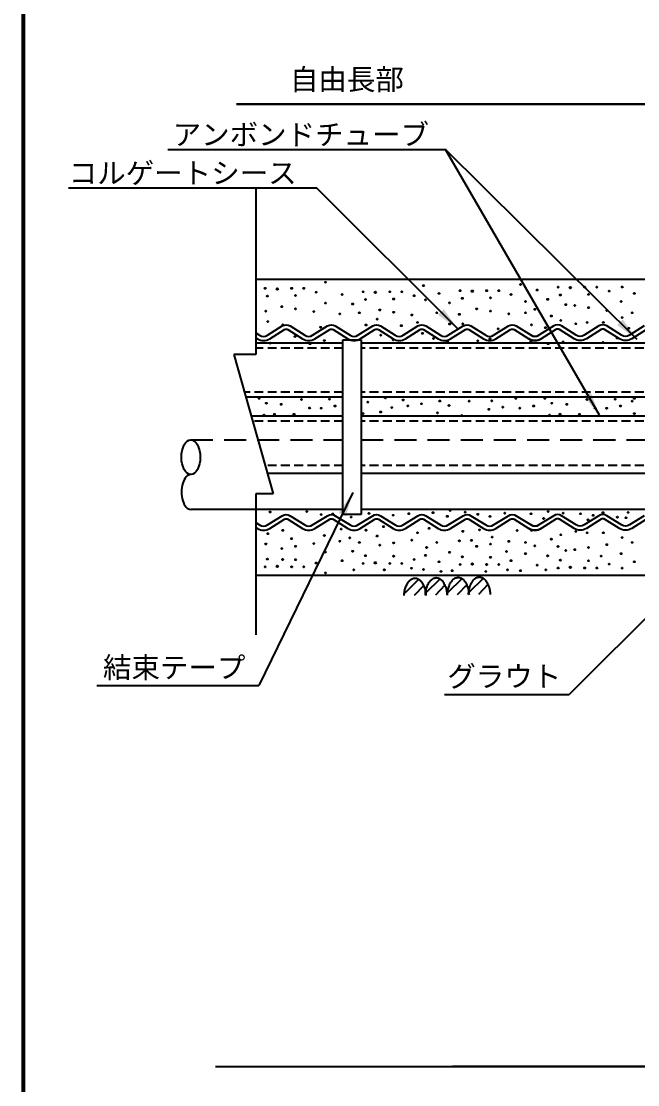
# Model space of a CAD drawing. Extents: x 510 to 34067, y -2197 to 5780.
# Drawn here: x 18655 to 19541, y 1570 to 3097 of the extents above; entities that cross this region are included whole.
import ezdxf

# ---------------------------------------------------------------- set-up
doc = ezdxf.new("R2010")
doc.units = 0
doc.linetypes.add('HIDDENX2', pattern=[19.05, 12.7, -6.35])
doc.layers.get('0').update_dxf_attribs({"linetype": 'CONTINUOUS'})
for name, color, linetype in [('DIM', 5, 'CONTINUOUS'), ('DRAW', 7, 'CONTINUOUS'), ('枠', 7, 'CONTINUOUS')]:
    doc.layers.add(name, color=color, linetype=linetype)
doc.styles.add('STYLE1', font='')
doc.styles.add('STYLE2', font='MSMINCHO.TTF')
doc.styles.get('STYLE1').set_extended_font_data('MS PGothic')
doc.dimstyles.new('STANDARD$7', dxfattribs={"dimscale": 0, "dimtxt": 0.0001, "dimasz": 35, "dimexe": 0, "dimexo": 0, "dimgap": 0, "dimtad": 1, "dimdec": 4, "dimdsep": 46, "dimlunit": 6, "dimtxsty": 'STYLE1', "dimcen": 0, "dimadec": 0, "dimazin": 0, "dimtfac": 1, "dimtdec": 4, "dimtofl": 0, "dimtmove": 0, "dimatfit": 2, "dimfxl": 0, "dimtolj": 1, "dimtzin": 0, "dimarcsym": 0})

msp = doc.modelspace()

# ---------------------------------------------------------------- linework, layer by layer
for p, q in [((19117.19393, 2388.61615), (19117.19393, 2639.64353)), ((19117.19393, 2639.64353), (19143.55004, 2639.64353)), ((19143.55004, 2639.64353), (19143.55004, 2388.61615)), ((19143.55004, 2388.61615), (19117.19393, 2388.61615))]:
    msp.add_line(p, q)
msp.add_lwpolyline([(18658.29709, 83.42352), (26758.29709, 83.42352), (26758.29709, 5739.42352), (18658.29709, 5739.42352)], close=True)
at = {"color": 0}
for centre, radius in [((19092.21408, 2722.11681), 0.79466), ((19372.24815, 2718.84404), 0.79466), ((19005.53149, 2713.37567), 0.79466), ((19008.7125, 2702.25056), 0.79466), ((19023.02707, 2712.58101), 1.12423), ((19043.70366, 2713.37567), 0.79466), ((19049.27041, 2703.04522), 0.79466), ((19061.19922, 2713.37567), 0.79466), ((19078.69477, 2707.81312), 0.79466), ((19116.14771, 2704.49327), 0.79466), ((19146.36734, 2708.46651), 0.79466), ((19163.86292, 2707.67185), 1.12423), ((19184.53952, 2708.46651), 0.79466), ((19202.03507, 2708.46651), 0.79466), ((19219.53063, 2702.90397), 0.79466), ((19233.04994, 2717.20766), 0.79466), ((19255.34592, 2706.12965), 0.79466), ((19285.56555, 2710.1029), 0.79466), ((19303.06113, 2709.30824), 1.12423), ((19323.73773, 2710.1029), 0.79466), ((19341.23328, 2710.1029), 0.79466), ((19358.72884, 2704.54035), 0.79466), ((19396.18177, 2711.03881), 0.79466), ((19426.40141, 2715.01205), 0.79466), ((19429.58242, 2703.88695), 0.79466), ((19443.89699, 2714.21739), 1.12423), ((19464.57358, 2715.01205), 0.79466), ((19470.14033, 2704.68161), 0.79466), ((19482.06914, 2715.01205), 0.79466), ((19499.56469, 2709.44951), 0.79466), ((19518.49455, 2715.37438), 0.79466), ((19535.77782, 2706.12965), 0.79466), ((19029.38907, 2687.15223), 0.79466), ((19092.20036, 2692.22522), 0.79466), ((19131.25752, 2690.98422), 0.79466), ((19149.54836, 2697.34141), 0.79466), ((19190.10627, 2698.13607), 0.79466), ((19235.84296, 2696.85506), 0.79466), ((19270.45574, 2692.62061), 0.79466), ((19288.74657, 2698.97779), 0.79466), ((19329.30448, 2699.77245), 0.79466), ((19379.48561, 2694.54013), 0.79466), ((19411.29159, 2697.52976), 0.79466), ((19437.40599, 2689.91029), 0.79466), ((19450.25899, 2688.78862), 0.79466), ((19516.80139, 2694.5275), 0.79466), ((19006.47818, 2680.65062), 0.79466), ((19049.27041, 2683.97363), 0.79466), ((19075.51376, 2680.00037), 0.79466), ((19112.96669, 2676.68052), 0.79466), ((19140.85354, 2678.33571), 0.79466), ((19170.22493, 2682.24308), 0.79466), ((19190.10627, 2679.06448), 0.79466), ((19216.34961, 2675.09122), 0.79466), ((19252.1649, 2678.3169), 0.79466), ((19284.49614, 2676.02078), 0.79466), ((19309.42314, 2683.87946), 0.79466), ((19329.30448, 2680.70086), 0.79466), ((19355.54782, 2676.7276), 0.79466), ((19379.48561, 2678.33571), 0.79466), ((19393.00076, 2683.22606), 0.79466), ((19416.55466, 2673.70588), 0.79466), ((19470.14033, 2685.61002), 0.79466), ((19496.38368, 2681.63676), 0.79466), ((19532.5968, 2678.3169), 0.79466), ((19009.50776, 2665.69668), 0.79466), ((19030.97958, 2660.92878), 0.79466), ((19085.24994, 2657.50146), 0.79466), ((19150.34361, 2660.78753), 0.79466), ((19166.3385, 2669.07604), 0.79466), ((19201.09075, 2659.81637), 0.79466), ((19224.25892, 2664.4462), 0.79466), ((19270.59522, 2662.1313), 0.79466), ((19289.54182, 2662.42391), 0.79466), ((19388.22926, 2660.97588), 0.79466), ((19408.11057, 2657.00262), 0.79466), ((19430.37768, 2667.33307), 0.79466), ((19451.8495, 2662.56517), 0.79466), ((19468.14826, 2664.43358), 0.79466), ((19491.31638, 2664.43358), 0.79466), ((19518.49455, 2671.39094), 0.79466), ((19048.47516, 2644.24115), 0.79466), ((19171.81543, 2646.20796), 0.79466), ((19231.45943, 2648.86778), 0.79466), ((19247.39341, 2641.34923), 0.79466), ((19340.09973, 2655.18653), 0.79466), ((19511.4935, 2642.09751), 0.79466), ((19527.82531, 2656.06673), 0.79466), ((19012.68877, 2634.70535), 0.79466), ((19069.94701, 2633.9107), 0.79466), ((19090.62358, 2638.3586), 0.79466), ((19189.31101, 2639.33199), 0.79466), ((19267.27472, 2637.37597), 0.79466), ((19311.01365, 2638.0327), 0.79466), ((19328.50923, 2640.96838), 0.79466), ((19387.434, 2637.13639), 0.79466), ((19412.08684, 2633.95779), 0.79466), ((19433.55869, 2636.34173), 0.79466), ((19490.81693, 2635.54709), 0.79466), ((18997.05702, 2555.33794), 0.79466), ((19057.72562, 2553.75343), 0.79466), ((19098.10353, 2554.19063), 0.79466), ((19153.13044, 2550.08462), 0.79466), ((19178.20005, 2556.06836), 0.79466), ((19203.74309, 2553.04332), 0.79466), ((19256.51336, 2551.67392), 0.79466), ((19298.67448, 2551.43853), 0.79466), ((19331.19947, 2551.89599), 0.79466), ((19365.58007, 2555.34001), 0.79466), ((19407.18509, 2555.33794), 0.79466), ((19467.85369, 2553.75343), 0.79466), ((19508.2316, 2554.19063), 0.79466), ((19532.72453, 2551.43853), 0.79466), ((19535.78973, 2555.33794), 0.79466), ((19007.31711, 2548.40417), 0.79466), ((19028.67087, 2546.81186), 0.79466), ((19069.39714, 2541.57017), 0.79466), ((19085.9291, 2541.2493), 0.79466), ((19105.81044, 2544.4279), 0.79466), ((19171.42128, 2535.78091), 0.79466), ((19187.4673, 2542.17885), 0.79466), ((19210.38868, 2544.52206), 0.79466), ((19230.27002, 2547.70066), 0.79466), ((19253.11809, 2534.68627), 0.79466), ((19269.70916, 2545.18152), 0.79466), ((19326.9674, 2539.61896), 0.79466), ((19346.84874, 2542.79756), 0.79466), ((19371.3205, 2541.25232), 0.79466), ((19391.20184, 2544.43092), 0.79466), ((19417.44518, 2548.40417), 0.79466), ((19438.79894, 2546.81186), 0.79466), ((19479.52521, 2541.57017), 0.79466), ((19496.05717, 2541.2493), 0.79466), ((19515.93851, 2544.4279), 0.79466), ((19003.94658, 2531.24434), 0.79466), ((19018.87388, 2532.39165), 0.79466), ((19046.9617, 2532.50816), 0.79466), ((19146.33026, 2533.53896), 0.79466), ((19287.99999, 2530.87781), 0.79466), ((19414.07466, 2531.24434), 0.79466), ((19429.00196, 2532.39165), 0.79466), ((19457.08977, 2532.50816), 0.79466), ((19535.78973, 2533.53896), 0.79466), ((19012.68877, 2392.17081), 0.79466), ((19065.35396, 2392.96545), 0.79466), ((19086.03053, 2388.51755), 0.79466), ((19102.80689, 2389.40141), 0.79466), ((19129.22477, 2384.95351), 0.79466), ((19154.67289, 2390.19606), 0.79466), ((19189.31101, 2387.54416), 0.79466), ((19211.93107, 2389.8434), 0.79466), ((19246.59815, 2391.20697), 0.79466), ((19267.27472, 2386.05823), 0.79466), ((19271.25099, 2394.38557), 0.79466), ((19292.72284, 2392.00163), 0.79466), ((19311.01365, 2388.84346), 0.79466), ((19328.50923, 2385.90778), 0.79466), ((19349.98107, 2390.50166), 0.79466), ((19387.434, 2389.73977), 0.79466), ((19405.57422, 2382.85589), 0.79466), ((19412.08684, 2392.91837), 0.79466), ((19433.55869, 2390.53442), 0.79466), ((19458.394, 2389.73977), 0.79466), ((19476.76608, 2387.44515), 0.79466), ((19490.81693, 2391.32907), 0.79466), ((19511.4935, 2384.77865), 0.79466), ((19523.84456, 2384.0032), 0.79466), ((19527.03005, 2391.65384), 0.79466), ((19114.68861, 2367.67744), 0.79466), ((19175.54612, 2371.11939), 0.79466), ((19240.99672, 2368.82477), 0.79466), ((19313.33685, 2366.53013), 0.79466), ((19469.34508, 2380.99862), 0.79466), ((19009.50776, 2361.17947), 0.79466), ((19030.97958, 2365.94737), 0.79466), ((19043.49674, 2353.90966), 0.79466), ((19090.57521, 2358.49892), 0.79466), ((19127.31938, 2355.057), 0.79466), ((19150.34361, 2366.08863), 0.79466), ((19166.3385, 2357.80012), 0.79466), ((19216.34961, 2351.78494), 0.79466), ((19224.25892, 2362.42995), 0.79466), ((19289.54182, 2364.45224), 0.79466), ((19301.85429, 2351.61505), 0.79466), ((19331.70894, 2356.2043), 0.79466), ((19367.68179, 2365.64617), 0.79466), ((19388.22926, 2365.90028), 0.79466), ((19416.55466, 2353.17028), 0.79466), ((19430.37768, 2359.54309), 0.79466), ((19451.8495, 2364.31099), 0.79466), ((19468.14826, 2362.44258), 0.79466), ((19491.31638, 2362.44258), 0.79466), ((19518.49455, 2355.48521), 0.79466), ((19006.47818, 2346.22554), 0.79466), ((19029.38907, 2339.72393), 0.79466), ((19049.27041, 2342.90253), 0.79466), ((19075.51376, 2346.87578), 0.79466), ((19112.96669, 2350.19564), 0.79466), ((19131.25752, 2335.89194), 0.79466), ((19140.85354, 2348.54044), 0.79466), ((19170.22493, 2344.63308), 0.79466), ((19190.10627, 2347.81168), 0.79466), ((19237.55194, 2341.28922), 0.79466), ((19252.1649, 2348.55925), 0.79466), ((19284.49614, 2350.85538), 0.79466), ((19309.42314, 2342.9967), 0.79466), ((19329.30448, 2346.1753), 0.79466), ((19355.54782, 2350.14855), 0.79466), ((19379.48561, 2348.54044), 0.79466), ((19393.00076, 2343.6501), 0.79466), ((19426.24283, 2342.69988), 0.79466), ((19437.40599, 2336.96587), 0.79466), ((19450.25899, 2338.08754), 0.79466), ((19470.14033, 2341.26614), 0.79466), ((19496.38368, 2345.2394), 0.79466), ((19532.5968, 2348.55925), 0.79466), ((19008.7125, 2324.62559), 0.79466), ((19030.6473, 2324.0899), 0.79466), ((19049.27041, 2323.83094), 0.79466), ((19092.20036, 2334.65094), 0.79466), ((19116.14771, 2322.38289), 0.79466), ((19149.54836, 2329.53475), 0.79466), ((19190.10627, 2328.74009), 0.79466), ((19219.53063, 2323.97219), 0.79466), ((19235.84296, 2330.0211), 0.79466), ((19255.34592, 2320.7465), 0.79466), ((19270.45574, 2334.25555), 0.79466), ((19288.74657, 2327.89836), 0.79466), ((19329.30448, 2327.10371), 0.79466), ((19352.37754, 2335.55263), 0.79466), ((19358.72884, 2322.3358), 0.79466), ((19379.48561, 2332.33603), 0.79466), ((19411.29159, 2329.3464), 0.79466), ((19429.58242, 2322.98921), 0.79466), ((19470.14033, 2322.19455), 0.79466), ((19488.24865, 2328.93211), 0.79466), ((19516.80139, 2332.34866), 0.79466), ((19535.77782, 2320.7465), 0.79466), ((19005.53149, 2313.50049), 0.79466), ((19023.02707, 2314.29515), 1.12423), ((19043.70366, 2313.50049), 0.79466), ((19061.19922, 2313.50049), 0.79466), ((19078.69477, 2319.06303), 0.79466), ((19133.06069, 2309.16439), 0.79466), ((19146.36734, 2318.40965), 0.79466), ((19163.86292, 2319.2043), 1.12423), ((19176.69438, 2309.16439), 0.79466), ((19184.53952, 2318.40965), 0.79466), ((19202.03507, 2318.40965), 0.79466), ((19215.73507, 2311.45903), 0.79466), ((19233.04994, 2309.6685), 0.79466), ((19258.22055, 2306.86977), 0.79466), ((19274.29611, 2308.01708), 0.79466), ((19285.56555, 2316.77326), 0.79466), ((19303.06113, 2317.56792), 1.12423), ((19322.52289, 2306.86977), 0.79466), ((19323.73773, 2316.77326), 0.79466), ((19341.23328, 2316.77326), 0.79466), ((19353.52576, 2309.16439), 0.79466), ((19372.24815, 2308.03212), 0.79466), ((19396.18177, 2315.83735), 0.79466), ((19408.64206, 2309.16439), 0.79466), ((19426.40141, 2311.86411), 0.79466), ((19443.89699, 2312.65876), 1.12423), ((19464.57358, 2311.86411), 0.79466), ((19482.06914, 2311.86411), 0.79466), ((19499.56469, 2317.42665), 0.79466), ((19518.49455, 2311.50178), 0.79466), ((19092.21408, 2304.75935), 0.79466)]:
    msp.add_circle(centre, radius, dxfattribs=at)
at = {"layer": 'DIM', "color": 0, "linetype": 'Continuous'}
for p, q in [((18964.54959, 2977.77613), (20044.54959, 2977.77613)), ((18865.61655, 2912.77613), (19264.54959, 2912.77613)), ((18723.2163, 2857.77613), (19079.54959, 2857.77613)), ((18763.77723, 2143.05669), (18996.37347, 2143.05669)), ((19263.21634, 2130.27613), (19442.45831, 2130.27613)), ((18934.3267, 1596.14949), (20410.87969, 1596.14949))]:
    msp.add_line(p, q, dxfattribs=at)
at = {"layer": 'DRAW', "color": 0, "linetype": 'Continuous'}
for p, q in [((18992.04959, 2858.43808), (18992.04959, 2618.43808)), ((18960.54959, 2618.43808), (19017.04959, 2418.43808)), ((18992.04959, 2618.43808), (18960.54959, 2618.43808)), ((18992.04959, 2418.43808), (18992.04959, 2215.93808)), ((19017.04959, 2418.43808), (18992.04959, 2418.43808)), ((19226.04959, 2295.43858), (19206.04959, 2275.43858)), ((19256.54959, 2295.93858), (19236.54959, 2275.93858)), ((19288.04959, 2296.43858), (19268.04959, 2276.43858)), ((19318.54959, 2296.93858), (19298.54959, 2276.93858)), ((19233.04959, 2286.43858), (19219.54959, 2272.43858)), ((19263.54959, 2286.93858), (19250.04959, 2272.93858)), ((19295.04959, 2287.43858), (19281.54959, 2273.43858)), ((19325.54959, 2287.93858), (19312.04959, 2273.93858))]:
    msp.add_line(p, q, dxfattribs=at)
at = {"layer": 'DRAW', "color": 0}
for p, q in [((20284.54959, 2725.93808), (18992.04959, 2725.93808)), ((19117.19393, 2634.68808), (18992.04959, 2634.68808)), ((20044.54959, 2634.68808), (19143.55004, 2634.68808)), ((19117.19393, 2556.96498), (18977.91574, 2556.96498)), ((20044.54959, 2556.96498), (19143.55004, 2556.96498)), ((19117.19393, 2529.68808), (18985.62146, 2529.68808)), ((20044.54959, 2529.68808), (19143.55004, 2529.68808)), ((19117.19393, 2447.36498), (19008.87774, 2447.36498)), ((20044.54959, 2447.36498), (19143.55004, 2447.36498)), ((19117.19393, 2395.93808), (18898.86754, 2395.93808)), ((20284.54959, 2395.93808), (19143.55004, 2395.93808)), ((20284.54959, 2300.93808), (18992.04959, 2300.93808))]:
    msp.add_line(p, q, dxfattribs=at)
at = {"layer": 'DRAW', "color": 0, "linetype": 'HIDDENX2'}
for p, q in [((19117.19393, 2627.68808), (18992.04959, 2627.68808)), ((20044.54959, 2627.68808), (19143.55004, 2627.68808)), ((19117.19393, 2564.18808), (18975.87521, 2564.18808)), ((20044.54959, 2564.18808), (19143.55004, 2564.18808)), ((19117.19393, 2522.68808), (18987.59896, 2522.68808)), ((20044.54959, 2522.68808), (19143.55004, 2522.68808)), ((19117.19393, 2459.18808), (19005.53771, 2459.18808)), ((20044.54959, 2459.18808), (19143.55004, 2459.18808))]:
    msp.add_line(p, q, dxfattribs=at)
at = {"layer": 'DRAW', "color": 0, "linetype": 'HIDDENX2', "ltscale": 2.5}
for p, q in [((18898.86754, 2495.93808), (19117.19393, 2495.93808)), ((19143.55004, 2495.93808), (20044.54959, 2495.93808))]:
    msp.add_line(p, q, dxfattribs=at)
at = {"layer": 'DRAW', "color": 0, "linetype": 'Continuous', "flags": 128}
for points in [[(18992.04959, 2649.55417), (18997.62119, 2646.06491, 0.2869567914), (19008.89868, 2646.06491), (19030.06426, 2659.32, -0.2869567914), (19041.34175, 2659.32), (19062.50733, 2646.06491, 0.2869567914), (19073.78483, 2646.06491), (19095.06426, 2659.32, -0.2869567914), (19106.34175, 2659.32), (19127.62119, 2646.06491, 0.2869567914), (19138.89868, 2646.06491), (19160.06426, 2659.32, -0.2869567914), (19171.34175, 2659.32), (19192.50733, 2646.06491, 0.2869567914), (19203.78483, 2646.06491), (19224.9504, 2659.32, -0.2869567914), (19236.2279, 2659.32), (19257.39348, 2646.06491, 0.2869567914), (19268.67097, 2646.06491), (19289.9504, 2659.32, -0.2869567914), (19301.2279, 2659.32), (19322.50733, 2646.06491, 0.2869567914), (19333.78483, 2646.06491), (19354.9504, 2659.32, -0.2869567914), (19366.2279, 2659.32), (19387.50733, 2646.06491, 0.2869567914), (19398.78483, 2646.06491)], [(19550.07027, 2659.32), (19528.90469, 2646.06491, -0.2869567914), (19517.6272, 2646.06491), (19496.34777, 2659.32, 0.2869567914), (19485.07027, 2659.32), (19463.79084, 2646.06491, -0.2869567914), (19452.51335, 2646.06491), (19431.34777, 2659.32, 0.2869567914), (19420.07027, 2659.32), (19398.79084, 2646.06491, -0.2869567914), (19387.51335, 2646.06491)], [(18992.04959, 2642.47468), (18994.43797, 2640.97894, 0.287022593), (19012.0819, 2640.97894), (19033.24699, 2654.23372, -0.2867878362), (19038.15902, 2654.23372), (19059.32411, 2640.97894, 0.2868918552), (19076.96123, 2640.97468), (19098.24211, 2654.23067, -0.2874594437), (19103.1639, 2654.23067), (19124.44478, 2640.97468, 0.2868918551), (19142.0819, 2640.97894), (19163.24699, 2654.23372, -0.2867878361), (19168.15902, 2654.23372), (19189.32411, 2640.97894, 0.2870225929), (19206.96804, 2640.97894), (19228.13313, 2654.23372, -0.2867878362), (19233.04517, 2654.23372), (19254.21026, 2640.97894, 0.2868918552), (19271.84737, 2640.97468), (19293.12826, 2654.23067, -0.2874594437), (19298.05004, 2654.23067), (19319.33093, 2640.97468, 0.2868918552), (19336.96804, 2640.97894), (19358.13313, 2654.23372, -0.28712361), (19363.05004, 2654.23067), (19384.33093, 2640.97468, 0.2868589589), (19401.96633, 2640.97787)], [(19553.253, 2654.23372), (19532.08791, 2640.97894, -0.2868918552), (19514.4508, 2640.97468), (19493.16991, 2654.23067, 0.2874594437), (19488.24813, 2654.23067), (19466.96724, 2640.97468, -0.2868918552), (19449.33013, 2640.97894), (19428.16504, 2654.23372, 0.28712361), (19423.24813, 2654.23067), (19401.96724, 2640.97468, -0.2868589589), (19384.33184, 2640.97787)], [(18992.04959, 2377.05964), (18997.62119, 2373.57039, 0.2869567914), (19008.89868, 2373.57039), (19030.06426, 2386.82548, -0.2869567914), (19041.34175, 2386.82548), (19062.50733, 2373.57039, 0.2869567914), (19073.78483, 2373.57039), (19095.06426, 2386.82548, -0.2869567914), (19106.34175, 2386.82548), (19127.62119, 2373.57039, 0.2869567914), (19138.89868, 2373.57039), (19160.06426, 2386.82548, -0.2869567914), (19171.34175, 2386.82548), (19192.50733, 2373.57039, 0.2869567914), (19203.78483, 2373.57039), (19224.9504, 2386.82548, -0.2869567914), (19236.2279, 2386.82548), (19257.39348, 2373.57039, 0.2869567914), (19268.67097, 2373.57039), (19289.9504, 2386.82548, -0.2869567914), (19301.2279, 2386.82548), (19322.50733, 2373.57039, 0.2869567914), (19333.78483, 2373.57039), (19354.9504, 2386.82548, -0.2869567914), (19366.2279, 2386.82548), (19387.50733, 2373.57039, 0.2869567914), (19398.78483, 2373.57039)], [(18992.04959, 2369.98016), (18994.43797, 2368.48442, 0.287022593), (19012.0819, 2368.48442), (19033.24699, 2381.7392, -0.2867878362), (19038.15902, 2381.7392), (19059.32411, 2368.48442, 0.2868918552), (19076.96123, 2368.48016), (19098.24211, 2381.73615, -0.2874594437), (19103.1639, 2381.73615), (19124.44478, 2368.48016, 0.2868918551), (19142.0819, 2368.48442), (19163.24699, 2381.7392, -0.2867878361), (19168.15902, 2381.7392), (19189.32411, 2368.48442, 0.2870225929), (19206.96804, 2368.48442), (19228.13313, 2381.7392, -0.2867878362), (19233.04517, 2381.7392), (19254.21026, 2368.48442, 0.2868918552), (19271.84737, 2368.48016), (19293.12826, 2381.73615, -0.2874594437), (19298.05004, 2381.73615), (19319.33093, 2368.48016, 0.2868918552), (19336.96804, 2368.48442), (19358.13313, 2381.7392, -0.28712361), (19363.05004, 2381.73615), (19384.33093, 2368.48016, 0.2868589589), (19401.96633, 2368.48334)], [(19553.253, 2381.7392), (19532.08791, 2368.48442, -0.2868918552), (19514.4508, 2368.48016), (19493.16991, 2381.73615, 0.2874594437), (19488.24813, 2381.73615), (19466.96724, 2368.48016, -0.2868918552), (19449.33013, 2368.48442), (19428.16504, 2381.7392, 0.28712361), (19423.24813, 2381.73615), (19401.96724, 2368.48016, -0.2868589589), (19384.33184, 2368.48334)], [(19550.07027, 2386.82548), (19528.90469, 2373.57039, -0.2869567914), (19517.6272, 2373.57039), (19496.34777, 2386.82548, 0.2869567914), (19485.07027, 2386.82548), (19463.79084, 2373.57039, -0.2869567914), (19452.51335, 2373.57039), (19431.34777, 2386.82548, 0.2869567914), (19420.07027, 2386.82548), (19398.79084, 2373.57039, -0.2869567914), (19387.51335, 2373.57039)]]:
    msp.add_lwpolyline(points, format="xyb", dxfattribs=at)
at = {"layer": 'DRAW', "color": 0, "linetype": 'Continuous'}
for points in [[(19205.14959, 2272.43808), (19205.25949, 2273.86538), (19205.40989, 2275.27328), (19205.60059, 2276.66178), (19205.83179, 2278.03088), (19206.10309, 2279.38058), (19206.41489, 2280.71098), (19206.76699, 2282.02188), (19207.15959, 2283.31358), (19207.71119, 2284.90898), (19208.31109, 2286.41788), (19208.95929, 2287.84018), (19209.65579, 2289.17608), (19210.40049, 2290.42518), (19211.19359, 2291.58788), (19212.03489, 2292.66398), (19212.92459, 2293.65358), (19213.84709, 2294.54048), (19214.78729, 2295.30928), (19215.74519, 2295.95968), (19216.72079, 2296.49198), (19217.71399, 2296.90588), (19218.72489, 2297.20168), (19219.75339, 2297.37918), (19220.79959, 2297.43858), (19221.84569, 2297.37938), (19222.87419, 2297.20198), (19223.88499, 2296.90618), (19224.87829, 2296.49228), (19225.85379, 2295.95998), (19226.81169, 2295.30948), (19227.75189, 2294.54058), (19228.67459, 2293.65358), (19229.56409, 2292.66398), (19230.40549, 2291.58788), (19231.19849, 2290.42518), (19231.94329, 2289.17608), (19232.63969, 2287.84018), (19233.28799, 2286.41788), (19233.88789, 2284.90898), (19234.43959, 2283.31358), (19234.83199, 2282.02188), (19235.18409, 2280.71098), (19235.49579, 2279.38058), (19235.76729, 2278.03088), (19235.99829, 2276.66178), (19236.18909, 2275.27328), (19236.33949, 2273.86538), (19236.44959, 2272.43808)], [(19235.64959, 2272.93808), (19235.75949, 2274.36538), (19235.90989, 2275.77328), (19236.10059, 2277.16178), (19236.33179, 2278.53088), (19236.60309, 2279.88058), (19236.91489, 2281.21098), (19237.26699, 2282.52188), (19237.65959, 2283.81358), (19238.21119, 2285.40898), (19238.81109, 2286.91788), (19239.45929, 2288.34018), (19240.15579, 2289.67608), (19240.90049, 2290.92518), (19241.69359, 2292.08788), (19242.53489, 2293.16398), (19243.42459, 2294.15358), (19244.34709, 2295.04048), (19245.28729, 2295.80928), (19246.24519, 2296.45968), (19247.22079, 2296.99198), (19248.21399, 2297.40588), (19249.22489, 2297.70168), (19250.25339, 2297.87918), (19251.29959, 2297.93858), (19252.34569, 2297.87938), (19253.37419, 2297.70198), (19254.38499, 2297.40618), (19255.37829, 2296.99228), (19256.35379, 2296.45998), (19257.31169, 2295.80948), (19258.25189, 2295.04058), (19259.17459, 2294.15358), (19260.06409, 2293.16398), (19260.90549, 2292.08788), (19261.69849, 2290.92518), (19262.44329, 2289.67608), (19263.13969, 2288.34018), (19263.78799, 2286.91788), (19264.38789, 2285.40898), (19264.93959, 2283.81358), (19265.33199, 2282.52188), (19265.68409, 2281.21098), (19265.99579, 2279.88058), (19266.26729, 2278.53088), (19266.49829, 2277.16178), (19266.68909, 2275.77328), (19266.83949, 2274.36538), (19266.94959, 2272.93808)], [(19267.14959, 2273.43808), (19267.25949, 2274.86538), (19267.40989, 2276.27328), (19267.60059, 2277.66178), (19267.83179, 2279.03088), (19268.10309, 2280.38058), (19268.41489, 2281.71098), (19268.76699, 2283.02188), (19269.15959, 2284.31358), (19269.71119, 2285.90898), (19270.31109, 2287.41788), (19270.95929, 2288.84018), (19271.65579, 2290.17608), (19272.40049, 2291.42518), (19273.19359, 2292.58788), (19274.03489, 2293.66398), (19274.92459, 2294.65358), (19275.84709, 2295.54048), (19276.78729, 2296.30928), (19277.74519, 2296.95968), (19278.72079, 2297.49198), (19279.71399, 2297.90588), (19280.72489, 2298.20168), (19281.75339, 2298.37918), (19282.79959, 2298.43858), (19283.84569, 2298.37938), (19284.87419, 2298.20198), (19285.88499, 2297.90618), (19286.87829, 2297.49228), (19287.85379, 2296.95998), (19288.81169, 2296.30948), (19289.75189, 2295.54058), (19290.67459, 2294.65358), (19291.56409, 2293.66398), (19292.40549, 2292.58788), (19293.19849, 2291.42518), (19293.94329, 2290.17608), (19294.63969, 2288.84018), (19295.28799, 2287.41788), (19295.88789, 2285.90898), (19296.43959, 2284.31358), (19296.83199, 2283.02188), (19297.18409, 2281.71098), (19297.49579, 2280.38058), (19297.76729, 2279.03088), (19297.99829, 2277.66178), (19298.18909, 2276.27328), (19298.33949, 2274.86538), (19298.44959, 2273.43808)], [(19297.64959, 2273.93808), (19297.75949, 2275.36538), (19297.90989, 2276.77328), (19298.10059, 2278.16178), (19298.33179, 2279.53088), (19298.60309, 2280.88058), (19298.91489, 2282.21098), (19299.26699, 2283.52188), (19299.65959, 2284.81358), (19300.21119, 2286.40898), (19300.81109, 2287.91788), (19301.45929, 2289.34018), (19302.15579, 2290.67608), (19302.90049, 2291.92518), (19303.69359, 2293.08788), (19304.53489, 2294.16398), (19305.42459, 2295.15358), (19306.34709, 2296.04048), (19307.28729, 2296.80928), (19308.24519, 2297.45968), (19309.22079, 2297.99198), (19310.21399, 2298.40588), (19311.22489, 2298.70168), (19312.25339, 2298.87918), (19313.29959, 2298.93858), (19314.34569, 2298.87938), (19315.37419, 2298.70198), (19316.38499, 2298.40618), (19317.37829, 2297.99228), (19318.35379, 2297.45998), (19319.31169, 2296.80948), (19320.25189, 2296.04058), (19321.17459, 2295.15358), (19322.06409, 2294.16398), (19322.90549, 2293.08788), (19323.69849, 2291.92518), (19324.44329, 2290.67608), (19325.13969, 2289.34018), (19325.78799, 2287.91788), (19326.38789, 2286.40898), (19326.93959, 2284.81358), (19327.33199, 2283.52188), (19327.68409, 2282.21098), (19327.99579, 2280.88058), (19328.26729, 2279.53088), (19328.49829, 2278.16178), (19328.68909, 2276.77328), (19328.83949, 2275.36538), (19328.94959, 2273.93808)]]:
    msp.add_lwpolyline(points, dxfattribs=at)
at = {"layer": 'DRAW', "color": 0}
msp.add_ellipse((18898.86754, 2470.93808), major_axis=(0, -25), ratio=0.5398015402, dxfattribs=at)
msp.add_ellipse((18898.86754, 2420.93808), major_axis=(0, -25), ratio=0.5398015402, start_param=3.1415926536, end_param=6.2831853072, dxfattribs=at)
at = {"layer": '枠', "linetype": 'Continuous', "const_width": 6.075}
msp.add_lwpolyline([(18658.29709, 83.42352), (18658.29709, 5742.46102)], dxfattribs=at)

# ---------------------------------------------------------------- texts
at = {"layer": 'DIM', "color": 0, "linetype": 'Continuous', "style": 'STYLE2'}
for s, p in [('自由長部', (19041.13533, 2998.39891)), ('アンボンドチューブ', (18872.68094, 2919.25868)), ('コルゲートシース', (18723.44559, 2863.98441)), ('結束テープ', (18772.53083, 2153.99284)), ('グラウト', (19267.20855, 2141.21228))]:
    msp.add_text(s, height=30, dxfattribs=at).set_placement(p)

# ---------------------------------------------------------------- leaders
at = {"layer": 'DIM', "color": 0, "linetype": 'Continuous'}
for points in [[(20044.54959, 2977.77613), (18964.54959, 2977.77613)], [(19540.06446, 2640.02504), (19264.54959, 2912.77613)], [(19282.59034, 2654.73537), (19079.54959, 2857.77613)], [(19131.52248, 2420.08434), (18996.37347, 2143.05669)], [(19648.43192, 2336.24974), (19442.45831, 2130.27613)], [(20410.87969, 1596.14949), (19274.7447, 1596.14949)]]:
    msp.add_leader(points, dimstyle='STANDARD$7', override={"dimscale": 1}, dxfattribs=at)
at = {"layer": 'DIM', "color": 0}
msp.add_leader([(19485.70351, 2531.39223), (19264.54959, 2912.77613)], dimstyle='STANDARD$7', override={"dimscale": 1}, dxfattribs=at)

doc.saveas('drawing.dxf')
